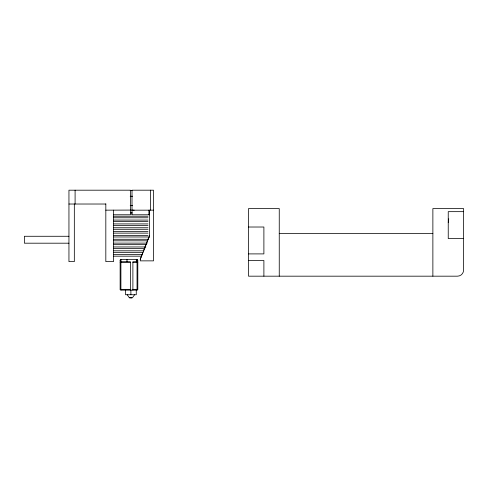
<?xml version="1.0" encoding="UTF-8"?>
<svg xmlns="http://www.w3.org/2000/svg" width="488" height="488" viewBox="0 0 488 488"><rect width="100%" height="100%" fill="white"/><g stroke="black" fill="none" stroke-linecap="round" stroke-linejoin="round"><path stroke-width="0.73" d="M127.026 259.402L126.978 259.909M136.292 261.702L136.341 261.379M126.984 259.543L127.02 261.696M448.24 222.406L448.753 218.825M149.505 214.769L132.01 214.769L132.01 190.192L153.519 190.192L153.519 260.86L140.288 260.86L140.288 259.226L143.002 252.253M143.545 250.856L145.985 244.579M146.522 243.183L149.505 235.509M140.288 259.226L149.505 235.814M130.467 297.808L132.419 297.808L134.578 294.734M137.036 290.122L137.805 289.353L137.805 260.165L137.036 259.402L120.908 259.402L120.133 260.165L120.133 289.353L120.908 290.122L137.036 290.122L137.036 259.409M130.278 297.808L129.357 297.808L127.209 294.734M131.772 297.808L131.412 297.808M134.212 210.169L132.01 210.182L153.519 210.163M130.186 190.576L132.059 190.576M130.223 196.261L132.62 196.261M68.948 204.021L105.823 204.021M130.223 205.478L132.62 205.478M105.823 210.163L131.559 210.084M463.6 211.658L448.24 211.658L448.24 238.541L463.6 238.541M130.894 212.396L132.132 212.396M130.894 213.927L132.132 213.927M113.503 214.769L130.4 214.769L130.4 190.192L68.948 190.192L68.948 261.629L74.328 261.629L74.328 204.021M113.765 216.233L148.023 216.233M113.765 217.77L148.023 217.77M113.765 220.07L148.023 220.07M113.765 221.613L148.023 221.613M113.765 223.913L148.023 223.913M113.765 225.45L148.023 225.45M248.526 227.018L263.892 227.018L263.892 253.9L248.526 253.9M113.765 227.756L148.023 227.756M113.765 229.293L148.023 229.293M113.765 231.593L148.023 231.593M113.765 233.13L148.023 233.13M279.252 233.557L432.874 233.557M113.765 235.436L148.023 235.436M68.948 236.277L24.4 236.277L24.4 243.195L68.948 243.195M113.765 236.973L148.023 236.973M113.765 239.279L148.023 239.279M113.765 240.81L147.669 240.81M113.765 243.115L147.236 243.115M113.765 244.653L146.632 244.653M113.765 246.959L145.869 246.959M113.765 248.49L144.948 248.49M113.765 250.801L143.887 250.801M113.765 252.333L142.691 252.333M113.765 254.638L142.356 254.638M113.765 256.176L140.959 256.176M120.133 260.165L120.908 260.165M248.526 260.507L263.892 260.507L263.892 276.178M130.43 262.471L120.133 262.471L120.908 261.708L130.43 261.708L130.43 290.122M132.888 262.471L137.805 262.471L137.036 261.708L132.888 261.708L132.888 290.122M120.133 289.353L130.43 289.353M132.888 289.353L137.805 289.353M131.504 297.808L129.729 297.808M136.292 259.402L136.341 261.476M432.874 276.178L432.874 208.583L463.6 208.583L463.6 270.035A6.143 6.143 0 0 1 457.457 276.178L248.526 276.178L248.526 208.583L279.252 208.583L279.252 276.178M150.444 190.192L150.444 210.163M149.505 210.163L149.505 237.259M148.907 210.163L148.907 214.769M136.268 290.122L136.268 294.734L125.514 294.734L125.514 290.122M130.894 290.122L130.894 294.734M120.908 259.409L120.908 290.122M113.503 210.163L113.503 261.629L105.823 261.629L105.823 203.819M75.097 190.192L75.097 204.021"/></g></svg>
